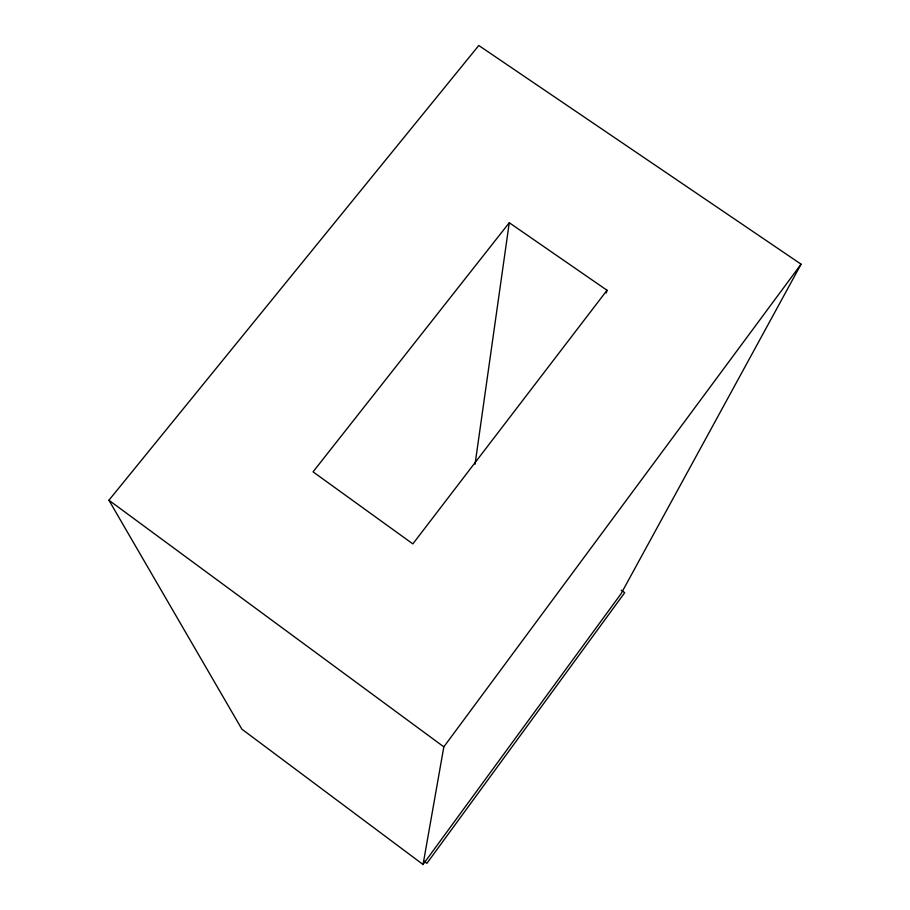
<?xml version="1.0" encoding="UTF-8"?>
<svg xmlns="http://www.w3.org/2000/svg" width="910" height="910" viewBox="0 0 910 910"><rect width="100%" height="100%" fill="white"/><g stroke="black" fill="none" stroke-linecap="round" stroke-linejoin="round"><path stroke-width="1.36" d="M475.065 464.146L509.27 222.734L607.038 290.279L606.242 293.009M423.059 864.5L443.83 746.848L801.084 264.184L478.785 45.5L108.916 500.238L241.867 729.16L423.059 864.5L621.075 593.718L801.084 264.184M607.038 290.279L412.856 543.896L313.051 471.846L509.27 222.734M621.268 590.181L624.726 592.649L426.892 863.34L423.491 860.803M108.916 500.238L443.83 746.848"/></g></svg>
